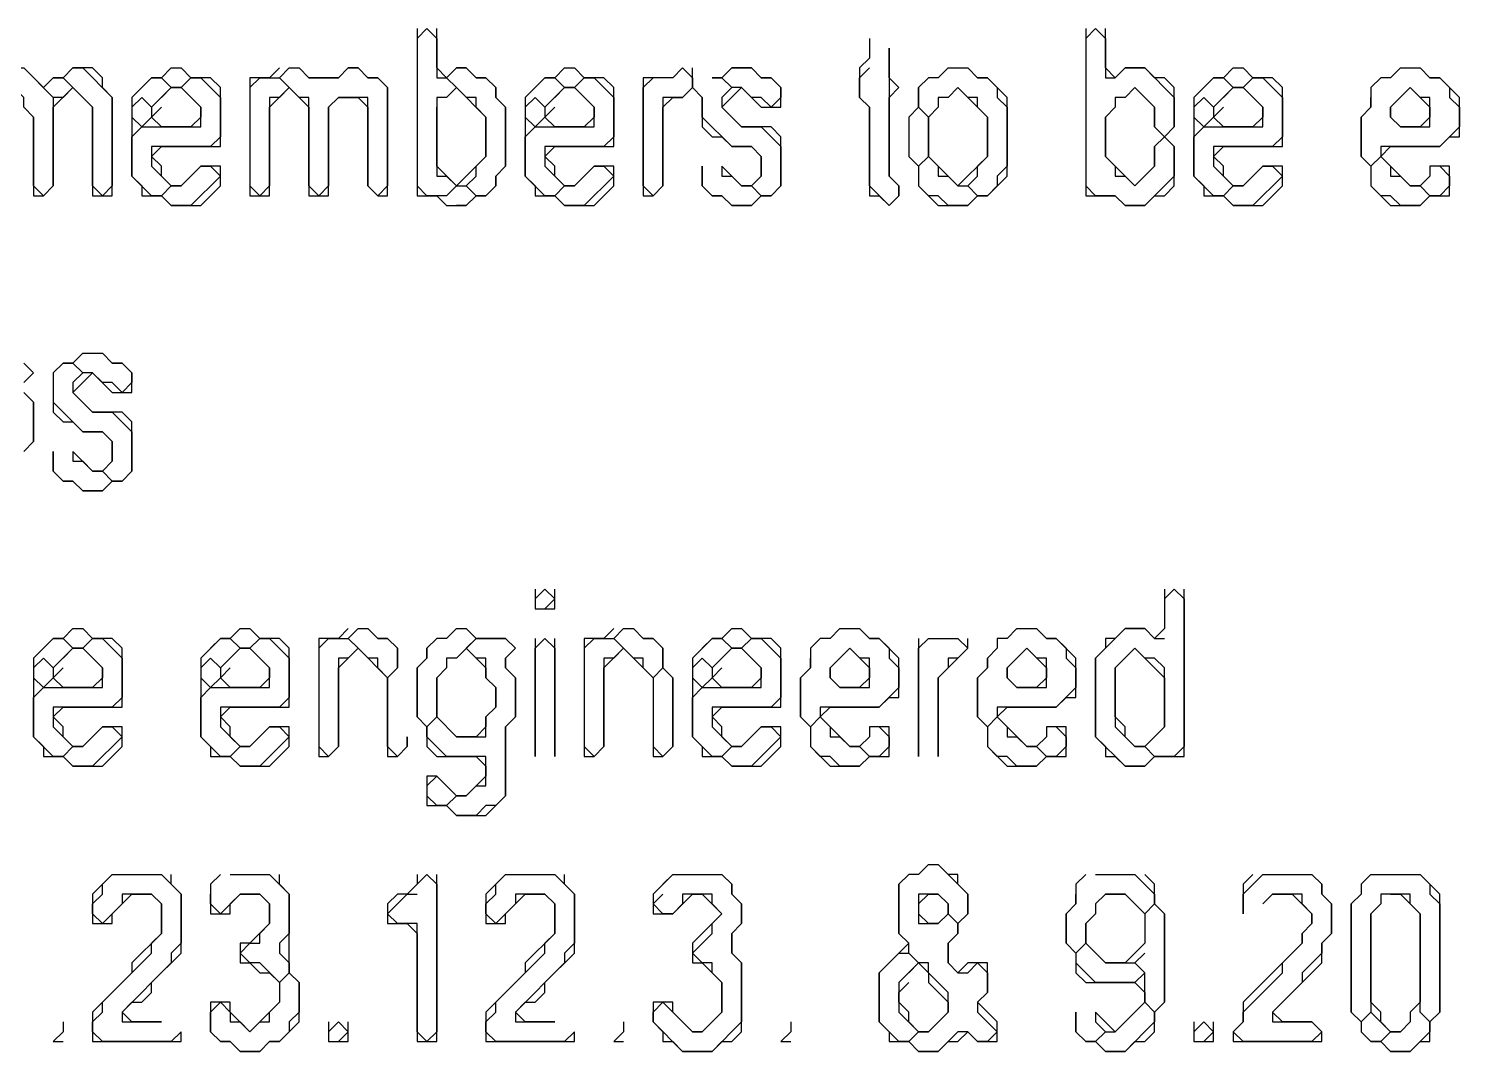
# Model space of a CAD drawing. Header units: metres. Extents: x 29 to 985, y 15 to 633.
# Drawn here: x 111.47 to 140, y 42.35 to 62.75 of the extents above; entities that cross this region are included whole.
import ezdxf

# ---------------------------------------------------------------- set-up
doc = ezdxf.new("R2010")
doc.units = ezdxf.units.M
doc.layers.add('ORIGINAL_DRAWING', color=8, linetype='CONTINUOUS')

msp = doc.modelspace()

# ---------------------------------------------------------------- linework, layer by layer
at = {"layer": 'ORIGINAL_DRAWING'}
for points in [[(119.216, 62.549), (119.412, 62.745), (119.608, 62.549), (119.608, 61.765), (119.804, 61.765), (120, 61.569), (119.804, 61.373), (119.608, 61.373), (119.608, 59.804), (119.804, 59.804), (120, 59.608), (119.804, 59.412), (119.412, 59.412), (119.216, 59.608)], [(119.216, 62.745), (119.216, 59.412), (119.608, 59.412), (119.804, 59.216), (120.196, 59.216), (120.392, 59.412), (120.588, 59.412), (120.784, 59.608), (120.784, 59.804), (120.98, 60), (120.98, 61.176), (120.784, 61.373), (120.784, 61.569), (120.588, 61.765), (120.392, 61.765), (120.196, 61.961), (120, 61.961), (119.804, 61.765), (119.608, 61.961), (119.608, 62.745)], [(128.235, 62.549), (128.235, 62.157), (128.039, 61.961), (128.039, 61.373), (128.235, 61.176), (128.235, 59.412), (128.431, 59.412), (128.627, 59.216), (128.824, 59.412), (128.824, 59.608), (128.627, 59.804), (128.627, 61.373), (128.824, 61.569), (128.627, 61.765), (128.627, 62.353), (128.627, 59.804), (128.824, 59.608), (128.824, 59.412), (128.627, 59.216), (128.235, 59.608), (128.235, 61.176), (128.039, 61.373), (128.039, 61.765), (128.235, 61.961)], [(132.549, 62.549), (132.745, 62.745), (132.941, 62.549), (132.941, 61.765), (133.137, 61.765), (133.333, 61.961), (133.725, 61.961), (134.314, 61.373), (134.314, 60.784), (134.118, 60.588), (133.922, 60.784), (133.922, 61.176), (133.529, 61.569), (133.333, 61.373), (133.137, 61.373), (133.137, 61.176), (132.941, 60.98), (132.941, 60.196), (133.137, 60), (133.137, 59.804), (133.333, 59.804), (133.529, 59.608), (133.922, 60), (133.922, 60.392), (134.118, 60.588), (134.314, 60.392), (134.314, 59.804), (133.725, 59.216), (133.333, 59.216), (133.137, 59.412), (132.745, 59.412), (132.549, 59.608)], [(132.549, 62.745), (132.549, 59.412), (133.137, 59.412), (133.333, 59.216), (133.725, 59.216), (133.922, 59.412), (134.118, 59.412), (134.314, 59.608), (134.314, 60.392), (134.118, 60.588), (134.314, 60.784), (134.314, 61.569), (134.118, 61.765), (133.922, 61.765), (133.725, 61.961), (133.333, 61.961), (133.137, 61.765), (132.941, 61.961), (132.941, 62.745)], [(110.784, 61.765), (110.98, 61.961), (111.373, 61.961), (111.961, 61.373), (111.961, 59.608), (111.765, 59.412), (111.569, 59.608), (111.569, 60.98), (111.373, 61.176), (111.373, 61.373), (111.176, 61.569), (110.98, 61.373), (110.784, 61.373), (110.784, 61.176), (110.588, 60.98), (110.588, 59.608), (110.392, 59.412), (110.196, 59.608), (110.196, 61.569), (110.392, 61.765)], [(111.373, 61.176), (111.569, 60.98), (111.569, 59.412), (111.765, 59.412), (111.961, 59.608), (111.961, 61.176), (112.353, 61.569), (112.745, 61.176), (112.745, 59.412), (113.137, 59.412), (113.137, 61.373), (112.941, 61.569), (112.941, 61.765), (112.745, 61.961), (112.353, 61.961), (112.157, 61.765), (111.961, 61.765), (111.765, 61.569), (111.373, 61.961)], [(112.157, 61.765), (112.353, 61.961), (112.549, 61.961), (113.137, 61.373), (113.137, 59.608), (112.941, 59.412), (112.745, 59.608), (112.745, 61.176)], [(114.314, 61.961), (114.118, 61.765), (113.922, 61.765), (113.529, 61.373), (113.529, 59.804), (113.725, 59.608), (113.725, 59.412), (114.118, 59.412), (114.314, 59.216), (114.902, 59.216), (115.294, 59.608), (115.294, 60), (114.902, 60), (114.51, 59.608), (114.314, 59.608), (114.118, 59.804), (114.118, 60), (113.922, 60.196), (114.118, 60.392), (115.294, 60.392), (115.294, 61.569), (115.098, 61.765), (114.706, 61.765), (114.51, 61.961)], [(114.118, 61.765), (114.314, 61.961), (114.51, 61.961), (114.706, 61.765), (114.51, 61.569), (114.314, 61.569)], [(116.471, 61.961), (116.275, 61.765), (115.882, 61.765), (115.882, 59.412), (116.275, 59.412), (116.275, 61.176), (116.667, 61.569), (117.059, 61.176), (117.059, 59.412), (117.451, 59.412), (117.451, 61.176), (117.647, 61.373), (118.039, 61.373), (118.235, 61.176), (118.235, 59.608), (118.431, 59.412), (118.627, 59.412), (118.627, 61.569), (118.431, 61.765), (118.235, 61.765), (118.039, 61.961), (117.843, 61.961), (117.647, 61.765), (117.059, 61.765), (116.863, 61.961)], [(116.471, 61.765), (116.667, 61.961), (116.863, 61.961), (117.059, 61.765), (117.647, 61.765), (117.843, 61.961), (118.039, 61.961), (118.235, 61.765), (118.431, 61.765), (118.627, 61.569), (118.627, 59.608), (118.431, 59.412), (118.235, 59.608), (118.235, 61.373), (117.647, 61.373), (117.451, 61.176), (117.451, 59.608), (117.255, 59.412), (117.059, 59.608), (117.059, 61.373), (116.863, 61.373)], [(119.804, 61.765), (120, 61.961), (120.196, 61.961), (120.392, 61.765), (120.588, 61.765), (120.784, 61.569), (120.784, 61.373), (120.98, 61.176), (120.98, 60), (120.784, 59.804), (120.784, 59.608), (120.588, 59.412), (120.392, 59.412), (120.196, 59.608), (120.392, 59.804), (120.392, 60), (120.588, 60.196), (120.588, 60.98), (120.392, 61.176), (120.392, 61.373), (120.196, 61.373)], [(122.157, 61.961), (121.961, 61.765), (121.765, 61.765), (121.373, 61.373), (121.373, 59.804), (121.569, 59.608), (121.569, 59.412), (121.961, 59.412), (122.157, 59.216), (122.745, 59.216), (123.137, 59.608), (123.137, 60), (122.745, 60), (122.353, 59.608), (122.157, 59.608), (121.961, 59.804), (121.961, 60), (121.765, 60.196), (121.961, 60.392), (123.137, 60.392), (123.137, 61.569), (122.941, 61.765), (122.549, 61.765), (122.353, 61.961)], [(121.961, 61.765), (122.157, 61.961), (122.353, 61.961), (122.549, 61.765), (122.353, 61.569), (122.157, 61.569)], [(124.314, 61.765), (124.51, 61.961), (124.706, 61.765), (124.706, 61.569), (124.51, 61.373), (124.118, 61.373), (124.118, 59.608), (123.922, 59.412), (123.725, 59.608), (123.725, 61.569), (123.922, 61.765)], [(124.51, 61.961), (124.314, 61.765), (123.725, 61.765), (123.725, 59.412), (123.922, 59.412), (124.118, 59.608), (124.118, 61.176), (124.314, 61.373), (124.51, 61.373), (124.706, 61.569), (124.902, 61.373), (124.902, 60.784), (125.098, 60.588), (125.294, 60.588), (125.49, 60.392), (125.882, 60.392), (126.078, 60.196), (126.078, 59.804), (125.882, 59.608), (125.686, 59.608), (125.294, 60), (125.294, 59.804), (125.49, 59.804), (125.686, 59.608), (125.882, 59.608), (126.078, 59.412), (125.882, 59.216), (125.49, 59.216), (125.294, 59.412), (125.098, 59.412), (124.902, 59.608), (124.902, 60), (124.902, 59.608), (125.098, 59.412), (125.294, 59.412), (125.49, 59.216), (125.882, 59.216), (126.078, 59.412), (126.275, 59.412), (126.471, 59.608), (126.471, 60.588), (126.275, 60.784), (125.686, 60.784), (125.294, 61.176), (125.686, 61.569), (126.078, 61.176), (126.471, 61.176), (126.471, 61.569), (126.275, 61.765), (126.078, 61.765), (125.882, 61.961), (125.49, 61.961), (125.294, 61.765), (125.098, 61.765), (125.294, 61.765), (125.49, 61.569), (125.294, 61.373), (125.294, 61.176), (125.686, 60.784), (126.078, 60.784), (126.471, 60.392), (126.471, 59.608), (126.275, 59.412), (126.078, 59.412), (125.882, 59.608), (126.078, 59.804), (126.078, 60.196), (125.882, 60.392), (125.49, 60.392), (124.902, 60.98), (124.902, 61.373), (124.706, 61.569), (124.706, 61.961)], [(125.294, 61.765), (125.49, 61.961), (125.882, 61.961), (126.078, 61.765), (126.275, 61.765), (126.471, 61.569), (126.471, 61.373), (126.275, 61.176), (126.078, 61.373), (125.882, 61.373), (125.686, 61.569), (125.49, 61.569)], [(129.804, 61.961), (129.608, 61.765), (129.412, 61.765), (129.216, 61.569), (129.216, 61.176), (129.02, 60.98), (129.02, 60.196), (129.216, 60), (129.216, 59.608), (129.608, 59.216), (130.196, 59.216), (130.392, 59.412), (130.588, 59.412), (130.98, 59.804), (130.98, 61.373), (130.588, 61.765), (130.392, 61.765), (130.196, 61.961)], [(129.608, 61.765), (129.804, 61.961), (130.196, 61.961), (130.392, 61.765), (130.588, 61.765), (130.784, 61.569), (130.784, 61.373), (130.98, 61.176), (130.98, 60), (130.784, 59.804), (130.784, 59.608), (130.588, 59.412), (130.392, 59.412), (130.196, 59.608), (130.392, 59.804), (130.392, 60), (130.588, 60.196), (130.588, 60.98), (130.392, 61.176), (130.392, 61.373), (130.196, 61.373), (130, 61.569), (129.804, 61.373), (129.608, 61.373), (129.608, 61.176), (129.412, 60.98), (129.216, 61.176), (129.216, 61.569), (129.412, 61.765)], [(135.49, 61.961), (135.294, 61.765), (135.098, 61.765), (134.706, 61.373), (134.706, 59.804), (134.902, 59.608), (134.902, 59.412), (135.294, 59.412), (135.49, 59.216), (136.078, 59.216), (136.471, 59.608), (136.471, 60), (136.078, 60), (135.686, 59.608), (135.49, 59.608), (135.294, 59.804), (135.294, 60), (135.098, 60.196), (135.294, 60.392), (136.471, 60.392), (136.471, 61.569), (136.275, 61.765), (135.882, 61.765), (135.686, 61.961)], [(135.294, 61.765), (135.49, 61.961), (135.686, 61.961), (135.882, 61.765), (135.686, 61.569), (135.49, 61.569)], [(138.824, 61.961), (139.216, 61.961), (139.412, 61.765), (139.608, 61.765), (139.804, 61.569), (139.804, 61.373), (140, 61.176), (140, 60.784), (139.608, 60.392), (138.431, 60.392), (138.431, 60.196), (138.235, 60), (138.039, 60.196), (138.039, 60.98), (138.235, 61.176), (138.235, 61.373)], [(138.824, 61.961), (138.627, 61.765), (138.431, 61.765), (138.235, 61.569), (138.235, 61.176), (138.039, 60.98), (138.039, 60.196), (138.235, 60), (138.235, 59.608), (138.627, 59.216), (139.216, 59.216), (139.412, 59.412), (139.804, 59.412), (139.804, 60), (139.412, 60), (139.412, 59.804), (139.216, 59.608), (139.02, 59.608), (138.431, 60.196), (138.627, 60.392), (139.608, 60.392), (139.804, 60.588), (140, 60.588), (140, 61.373), (139.608, 61.765), (139.412, 61.765), (139.216, 61.961)], [(111.765, 61.569), (111.961, 61.765), (112.157, 61.765), (112.353, 61.569), (112.157, 61.373), (111.961, 61.373)], [(114.51, 61.569), (114.706, 61.765), (114.902, 61.765), (115.294, 61.373), (115.294, 60.588), (115.098, 60.392), (113.922, 60.392), (113.922, 60), (114.314, 59.608), (114.118, 59.412), (113.922, 59.412), (113.529, 59.804), (113.529, 60.588), (113.725, 60.784), (114.902, 60.784), (114.902, 61.176)], [(113.725, 61.569), (113.922, 61.765), (114.118, 61.765), (114.314, 61.569), (113.922, 61.176), (113.725, 61.373)], [(115.882, 61.569), (116.078, 61.765), (116.471, 61.765), (116.667, 61.569), (116.471, 61.373), (116.275, 61.373), (116.275, 59.608), (116.078, 59.412), (115.882, 59.608)], [(122.353, 61.569), (122.549, 61.765), (122.745, 61.765), (123.137, 61.373), (123.137, 60.588), (122.941, 60.392), (121.765, 60.392), (121.765, 60), (122.157, 59.608), (121.961, 59.412), (121.765, 59.412), (121.373, 59.804), (121.373, 60.588), (121.569, 60.784), (122.745, 60.784), (122.745, 61.176)], [(121.569, 61.569), (121.765, 61.765), (121.961, 61.765), (122.157, 61.569), (121.765, 61.176), (121.569, 61.373)], [(135.686, 61.569), (135.882, 61.765), (136.078, 61.765), (136.471, 61.373), (136.471, 60.588), (136.275, 60.392), (135.098, 60.392), (135.098, 60), (135.49, 59.608), (135.294, 59.412), (135.098, 59.412), (134.706, 59.804), (134.706, 60.588), (134.902, 60.784), (136.078, 60.784), (136.078, 61.176)], [(134.902, 61.569), (135.098, 61.765), (135.294, 61.765), (135.49, 61.569), (135.098, 61.176), (134.902, 61.373)], [(113.529, 61.176), (113.725, 61.373), (113.922, 61.176), (113.922, 60.98), (113.725, 60.784), (113.529, 60.98)], [(114.118, 61.373), (114.314, 61.569), (114.51, 61.569), (114.902, 61.176), (114.902, 60.98), (114.706, 60.784), (114.118, 60.784), (113.922, 60.98), (114.118, 61.176)], [(120, 61.569), (120.588, 60.98), (120.588, 60.196), (120, 59.608), (119.608, 60), (119.608, 61.176)], [(121.373, 61.176), (121.569, 61.373), (121.765, 61.176), (121.765, 60.98), (121.569, 60.784), (121.373, 60.98)], [(121.961, 61.373), (122.157, 61.569), (122.353, 61.569), (122.745, 61.176), (122.745, 60.98), (122.549, 60.784), (121.961, 60.784), (121.765, 60.98), (121.961, 61.176)], [(130, 61.569), (130.588, 60.98), (130.588, 60.196), (130, 59.608), (129.412, 60.196), (129.412, 60.98)], [(133.529, 61.569), (133.922, 61.176), (133.922, 60.784), (134.118, 60.588), (133.922, 60.392), (133.922, 60), (133.529, 59.608), (132.941, 60.196), (132.941, 60.98)], [(134.706, 61.176), (134.902, 61.373), (135.098, 61.176), (135.098, 60.98), (134.902, 60.784), (134.706, 60.98)], [(135.294, 61.373), (135.49, 61.569), (135.686, 61.569), (136.078, 61.176), (136.078, 60.98), (135.882, 60.784), (135.294, 60.784), (135.098, 60.98), (135.294, 61.176)], [(139.02, 61.569), (139.412, 61.176), (139.412, 60.98), (139.216, 60.784), (138.824, 60.784), (138.627, 60.98), (138.627, 61.176)], [(139.02, 61.569), (138.627, 61.176), (138.627, 60.98), (138.824, 60.784), (139.412, 60.784), (139.412, 61.373), (139.216, 61.373)], [(129.02, 60.98), (129.216, 61.176), (129.412, 60.98), (129.412, 60.196), (129.216, 60), (129.02, 60.196)], [(114.902, 60), (115.098, 60), (115.294, 59.804), (114.706, 59.216), (114.314, 59.216), (114.118, 59.412), (114.314, 59.608), (114.51, 59.608)], [(122.745, 60), (122.941, 60), (123.137, 59.804), (122.549, 59.216), (122.157, 59.216), (121.961, 59.412), (122.157, 59.608), (122.353, 59.608)], [(129.216, 60), (129.412, 60.196), (129.608, 60), (129.608, 59.804), (129.804, 59.804), (130, 59.608), (130.196, 59.608), (130.392, 59.412), (130.196, 59.216), (129.804, 59.216), (129.608, 59.412), (129.412, 59.412), (129.216, 59.608)], [(136.078, 60), (136.275, 60), (136.471, 59.804), (135.882, 59.216), (135.49, 59.216), (135.294, 59.412), (135.49, 59.608), (135.686, 59.608)], [(138.235, 60), (138.431, 60.196), (138.627, 60), (138.627, 59.804), (138.824, 59.804), (139.02, 59.608), (139.216, 59.608), (139.412, 59.412), (139.216, 59.216), (138.824, 59.216), (138.627, 59.412), (138.431, 59.412), (138.235, 59.608)], [(139.608, 60), (139.804, 59.804), (139.804, 59.608), (139.608, 59.412), (139.412, 59.412), (139.216, 59.608)], [(119.804, 59.412), (120, 59.608), (120.196, 59.608), (120.392, 59.412), (120.196, 59.216), (120, 59.216)], [(112.549, 56.275), (112.353, 56.078), (112.157, 56.078), (111.961, 55.882), (111.961, 55.098), (112.157, 54.902), (112.353, 54.902), (112.549, 54.706), (112.941, 54.706), (113.137, 54.51), (113.137, 54.118), (112.941, 53.922), (112.745, 53.922), (112.353, 54.314), (112.353, 54.118), (112.549, 54.118), (112.745, 53.922), (112.941, 53.922), (113.137, 53.725), (112.941, 53.529), (112.549, 53.529), (112.353, 53.725), (112.157, 53.725), (111.961, 53.922), (111.961, 54.314), (111.961, 53.922), (112.157, 53.725), (112.353, 53.725), (112.549, 53.529), (112.941, 53.529), (113.137, 53.725), (113.333, 53.725), (113.529, 53.922), (113.529, 54.902), (113.333, 55.098), (112.745, 55.098), (112.353, 55.49), (112.745, 55.882), (113.137, 55.49), (113.529, 55.49), (113.529, 55.882), (113.333, 56.078), (113.137, 56.078), (112.941, 56.275)], [(112.353, 56.078), (112.549, 56.275), (112.941, 56.275), (113.137, 56.078), (113.333, 56.078), (113.529, 55.882), (113.529, 55.686), (113.333, 55.49), (113.137, 55.686), (112.941, 55.686), (112.745, 55.882), (112.549, 55.882)], [(111.373, 56.078), (111.569, 55.882), (111.373, 55.686)], [(111.373, 55.686), (111.569, 55.882), (111.373, 56.078)], [(111.961, 55.882), (112.157, 56.078), (112.353, 56.078), (112.549, 55.882), (112.353, 55.686), (112.353, 55.49), (112.745, 55.098), (113.137, 55.098), (113.529, 54.706), (113.529, 53.922), (113.333, 53.725), (113.137, 53.725), (112.941, 53.922), (113.137, 54.118), (113.137, 54.51), (112.941, 54.706), (112.549, 54.706), (111.961, 55.294)], [(111.373, 55.49), (111.569, 55.294), (111.569, 54.51), (111.373, 54.314)], [(111.373, 54.314), (111.569, 54.51), (111.569, 55.294), (111.373, 55.49)], [(121.569, 51.373), (121.765, 51.569), (121.961, 51.373), (121.765, 51.176)], [(121.569, 51.569), (121.569, 51.176), (121.961, 51.176), (121.961, 51.569)], [(134.118, 51.373), (134.314, 51.569), (134.51, 51.373), (134.51, 48.431), (134.314, 48.235), (133.922, 48.235), (133.725, 48.431), (134.118, 48.824), (134.118, 50), (133.922, 50.196), (133.725, 50.196), (133.529, 50.392), (133.137, 50), (133.137, 48.824), (133.529, 48.431), (133.725, 48.431), (133.922, 48.235), (133.725, 48.039), (133.333, 48.039), (132.745, 48.627), (132.745, 50.196), (133.333, 50.784), (133.725, 50.784), (133.922, 50.588), (134.118, 50.588)], [(134.118, 51.569), (134.118, 50.784), (133.922, 50.588), (133.725, 50.784), (133.333, 50.784), (133.137, 50.588), (132.941, 50.588), (132.941, 50.392), (132.745, 50.196), (132.745, 48.627), (132.941, 48.431), (132.941, 48.235), (133.137, 48.235), (133.333, 48.039), (133.725, 48.039), (133.922, 48.235), (134.51, 48.235), (134.51, 51.569)], [(112.353, 50.784), (112.157, 50.588), (111.961, 50.588), (111.569, 50.196), (111.569, 48.627), (111.765, 48.431), (111.765, 48.235), (112.157, 48.235), (112.353, 48.039), (112.941, 48.039), (113.333, 48.431), (113.333, 48.824), (112.941, 48.824), (112.549, 48.431), (112.353, 48.431), (112.157, 48.627), (112.157, 48.824), (111.961, 49.02), (112.157, 49.216), (113.333, 49.216), (113.333, 50.392), (113.137, 50.588), (112.745, 50.588), (112.549, 50.784)], [(112.157, 50.588), (112.353, 50.784), (112.549, 50.784), (112.745, 50.588), (112.549, 50.392), (112.353, 50.392)], [(115.686, 50.784), (115.49, 50.588), (115.294, 50.588), (114.902, 50.196), (114.902, 48.627), (115.098, 48.431), (115.098, 48.235), (115.49, 48.235), (115.686, 48.039), (116.275, 48.039), (116.667, 48.431), (116.667, 48.824), (116.275, 48.824), (115.882, 48.431), (115.686, 48.431), (115.49, 48.627), (115.49, 48.824), (115.294, 49.02), (115.49, 49.216), (116.667, 49.216), (116.667, 50.392), (116.471, 50.588), (116.078, 50.588), (115.882, 50.784)], [(115.49, 50.588), (115.686, 50.784), (115.882, 50.784), (116.078, 50.588), (115.882, 50.392), (115.686, 50.392)], [(117.843, 50.784), (117.647, 50.588), (117.255, 50.588), (117.255, 48.235), (117.451, 48.235), (117.647, 48.431), (117.647, 50), (118.039, 50.392), (118.627, 49.804), (118.627, 48.235), (118.824, 48.235), (119.02, 48.431), (119.02, 48.627), (119.02, 48.431), (118.824, 48.235), (118.627, 48.431), (118.627, 49.804), (118.824, 50), (118.824, 50.392), (118.627, 50.588), (118.431, 50.588), (118.235, 50.784)], [(117.843, 50.588), (118.039, 50.784), (118.235, 50.784), (118.431, 50.588), (118.627, 50.588), (118.824, 50.392), (118.824, 50), (118.627, 49.804), (118.431, 50), (118.431, 50.196), (118.235, 50.196)], [(119.804, 50.588), (120, 50.784), (120.196, 50.784), (120.392, 50.588), (120, 50.196), (119.804, 50.196), (119.804, 50), (119.608, 49.804), (119.608, 49.02), (119.412, 48.824), (119.216, 49.02), (119.216, 50), (119.412, 50.196), (119.412, 50.392), (119.608, 50.588)], [(120, 50.784), (119.804, 50.588), (119.608, 50.588), (119.412, 50.392), (119.412, 50.196), (119.216, 50), (119.216, 49.02), (119.412, 48.824), (119.412, 48.431), (119.608, 48.235), (120.392, 48.235), (120.588, 48.039), (120.588, 47.843), (120.196, 47.451), (120, 47.451), (119.608, 47.843), (119.412, 47.843), (119.412, 47.255), (119.804, 47.255), (120, 47.059), (120.588, 47.059), (120.98, 47.451), (120.98, 48.824), (121.176, 49.02), (121.176, 49.804), (120.98, 50), (120.98, 50.196), (121.176, 50.392), (120.98, 50.588), (120.392, 50.588), (120.196, 50.784)], [(123.137, 50.784), (122.941, 50.588), (122.549, 50.588), (122.549, 48.235), (122.745, 48.235), (122.941, 48.431), (122.941, 50), (123.333, 50.392), (123.922, 49.804), (123.922, 48.235), (124.118, 48.235), (124.314, 48.431), (124.314, 49.804), (124.118, 50), (124.118, 50.392), (123.922, 50.588), (123.725, 50.588), (123.529, 50.784)], [(123.137, 50.588), (123.333, 50.784), (123.529, 50.784), (123.725, 50.588), (123.922, 50.588), (124.118, 50.392), (124.118, 50), (123.922, 49.804), (123.725, 50), (123.725, 50.196), (123.529, 50.196)], [(125.49, 50.784), (125.294, 50.588), (125.098, 50.588), (124.706, 50.196), (124.706, 48.627), (124.902, 48.431), (124.902, 48.235), (125.294, 48.235), (125.49, 48.039), (126.078, 48.039), (126.471, 48.431), (126.471, 48.824), (126.078, 48.824), (125.686, 48.431), (125.49, 48.431), (125.294, 48.627), (125.294, 48.824), (125.098, 49.02), (125.294, 49.216), (126.471, 49.216), (126.471, 50.392), (126.275, 50.588), (125.882, 50.588), (125.686, 50.784)], [(125.294, 50.588), (125.49, 50.784), (125.686, 50.784), (125.882, 50.588), (125.686, 50.392), (125.49, 50.392)], [(127.647, 50.784), (128.039, 50.784), (128.235, 50.588), (128.431, 50.588), (128.627, 50.392), (128.627, 50.196), (128.824, 50), (128.824, 49.608), (128.431, 49.216), (127.255, 49.216), (127.255, 49.02), (127.059, 48.824), (126.863, 49.02), (126.863, 49.804), (127.059, 50), (127.059, 50.196)], [(127.647, 50.784), (127.451, 50.588), (127.255, 50.588), (127.059, 50.392), (127.059, 50), (126.863, 49.804), (126.863, 49.02), (127.059, 48.824), (127.059, 48.431), (127.451, 48.039), (128.039, 48.039), (128.235, 48.235), (128.627, 48.235), (128.627, 48.824), (128.235, 48.824), (128.235, 48.627), (128.039, 48.431), (127.843, 48.431), (127.255, 49.02), (127.451, 49.216), (128.431, 49.216), (128.627, 49.412), (128.824, 49.412), (128.824, 50.196), (128.431, 50.588), (128.235, 50.588), (128.039, 50.784)], [(131.176, 50.784), (131.569, 50.784), (131.765, 50.588), (131.961, 50.588), (132.157, 50.392), (132.157, 50.196), (132.353, 50), (132.353, 49.608), (131.961, 49.216), (130.784, 49.216), (130.784, 49.02), (130.588, 48.824), (130.392, 49.02), (130.392, 49.804), (130.588, 50), (130.588, 50.196)], [(131.176, 50.784), (130.98, 50.588), (130.784, 50.588), (130.784, 50.392), (130.588, 50.196), (130.588, 50), (130.392, 49.804), (130.392, 49.02), (130.588, 48.824), (130.588, 48.431), (130.98, 48.039), (131.569, 48.039), (131.765, 48.235), (132.157, 48.235), (132.157, 48.824), (131.765, 48.824), (131.765, 48.627), (131.569, 48.431), (131.373, 48.431), (130.784, 49.02), (130.98, 49.216), (131.961, 49.216), (132.157, 49.412), (132.353, 49.412), (132.353, 50.196), (131.961, 50.588), (131.765, 50.588), (131.569, 50.784)], [(112.549, 50.392), (112.745, 50.588), (112.941, 50.588), (113.333, 50.196), (113.333, 49.412), (113.137, 49.216), (111.961, 49.216), (111.961, 48.824), (112.353, 48.431), (112.157, 48.235), (111.961, 48.235), (111.569, 48.627), (111.569, 49.412), (111.765, 49.608), (112.941, 49.608), (112.941, 50)], [(111.765, 50.392), (111.961, 50.588), (112.157, 50.588), (112.353, 50.392), (111.961, 50), (111.765, 50.196)], [(115.882, 50.392), (116.078, 50.588), (116.275, 50.588), (116.667, 50.196), (116.667, 49.412), (116.471, 49.216), (115.294, 49.216), (115.294, 48.824), (115.686, 48.431), (115.49, 48.235), (115.294, 48.235), (114.902, 48.627), (114.902, 49.412), (115.098, 49.608), (116.275, 49.608), (116.275, 50)], [(115.098, 50.392), (115.294, 50.588), (115.49, 50.588), (115.686, 50.392), (115.294, 50), (115.098, 50.196)], [(117.255, 50.392), (117.451, 50.588), (117.843, 50.588), (118.039, 50.392), (117.843, 50.196), (117.647, 50.196), (117.647, 48.431), (117.451, 48.235), (117.255, 48.431)], [(120.196, 50.392), (120.392, 50.588), (120.98, 50.588), (121.176, 50.392), (120.98, 50.196), (120.98, 50), (121.176, 49.804), (121.176, 49.02), (120.98, 48.824), (120.98, 47.451), (120.784, 47.255), (120.588, 47.255), (120.392, 47.059), (120, 47.059), (119.804, 47.255), (120, 47.451), (120.196, 47.451), (120.392, 47.647), (120.588, 47.647), (120.588, 48.235), (119.804, 48.235), (119.412, 48.627), (119.412, 48.824), (119.608, 49.02), (120, 48.627), (120.588, 48.627), (120.588, 49.02), (120.784, 49.216), (120.784, 49.608), (120.588, 49.804), (120.588, 50.196), (120.392, 50.196)], [(121.569, 50.588), (121.569, 48.235), (121.569, 50.392), (121.765, 50.588), (121.961, 50.392), (121.961, 48.235), (121.961, 50.588)], [(122.549, 50.392), (122.745, 50.588), (123.137, 50.588), (123.333, 50.392), (123.137, 50.196), (122.941, 50.196), (122.941, 48.431), (122.745, 48.235), (122.549, 48.431)], [(125.686, 50.392), (125.882, 50.588), (126.078, 50.588), (126.471, 50.196), (126.471, 49.412), (126.275, 49.216), (125.098, 49.216), (125.098, 48.824), (125.49, 48.431), (125.294, 48.235), (125.098, 48.235), (124.706, 48.627), (124.706, 49.412), (124.902, 49.608), (126.078, 49.608), (126.078, 50)], [(124.902, 50.392), (125.098, 50.588), (125.294, 50.588), (125.49, 50.392), (125.098, 50), (124.902, 50.196)], [(129.216, 50.588), (129.216, 48.235), (129.216, 50.392), (129.412, 50.588), (130, 50.588), (130.196, 50.392), (130, 50.196), (129.804, 50.196), (129.804, 50), (129.608, 49.804), (129.608, 48.235), (129.608, 49.804), (130.196, 50.392), (130.196, 50.588)], [(112.157, 50.196), (112.353, 50.392), (112.549, 50.392), (112.941, 50), (112.941, 49.804), (112.745, 49.608), (112.157, 49.608), (111.961, 49.804), (112.157, 50)], [(115.49, 50.196), (115.686, 50.392), (115.882, 50.392), (116.275, 50), (116.275, 49.804), (116.078, 49.608), (115.49, 49.608), (115.294, 49.804), (115.49, 50)], [(120.196, 50.392), (120.588, 50), (120.588, 49.804), (120.784, 49.608), (120.784, 49.216), (120.588, 49.02), (120.588, 48.824), (120.392, 48.627), (120, 48.627), (119.608, 49.02), (119.608, 49.804)], [(125.294, 50.196), (125.49, 50.392), (125.686, 50.392), (126.078, 50), (126.078, 49.804), (125.882, 49.608), (125.294, 49.608), (125.098, 49.804), (125.294, 50)], [(127.843, 50.392), (128.235, 50), (128.235, 49.804), (128.039, 49.608), (127.647, 49.608), (127.451, 49.804), (127.451, 50)], [(127.843, 50.392), (127.451, 50), (127.451, 49.804), (127.647, 49.608), (128.235, 49.608), (128.235, 50.196), (128.039, 50.196)], [(131.373, 50.392), (131.765, 50), (131.765, 49.804), (131.569, 49.608), (131.176, 49.608), (130.98, 49.804), (130.98, 50)], [(131.373, 50.392), (130.98, 50), (130.98, 49.804), (131.176, 49.608), (131.765, 49.608), (131.765, 50.196), (131.569, 50.196)], [(133.529, 50.392), (134.118, 49.804), (134.118, 48.824), (133.725, 48.431), (133.529, 48.431), (133.333, 48.627), (133.333, 48.824), (133.137, 49.02), (133.137, 50)], [(111.569, 50), (111.765, 50.196), (111.961, 50), (111.961, 49.804), (111.765, 49.608), (111.569, 49.804)], [(114.902, 50), (115.098, 50.196), (115.294, 50), (115.294, 49.804), (115.098, 49.608), (114.902, 49.804)], [(123.922, 49.804), (124.118, 50), (124.314, 49.804), (124.314, 48.431), (124.118, 48.235), (123.922, 48.431)], [(124.706, 50), (124.902, 50.196), (125.098, 50), (125.098, 49.804), (124.902, 49.608), (124.706, 49.804)], [(112.941, 48.824), (113.137, 48.824), (113.333, 48.627), (112.745, 48.039), (112.353, 48.039), (112.157, 48.235), (112.353, 48.431), (112.549, 48.431)], [(116.275, 48.824), (116.471, 48.824), (116.667, 48.627), (116.078, 48.039), (115.686, 48.039), (115.49, 48.235), (115.686, 48.431), (115.882, 48.431)], [(126.078, 48.824), (126.275, 48.824), (126.471, 48.627), (125.882, 48.039), (125.49, 48.039), (125.294, 48.235), (125.49, 48.431), (125.686, 48.431)], [(127.059, 48.824), (127.255, 49.02), (127.451, 48.824), (127.451, 48.627), (127.647, 48.627), (127.843, 48.431), (128.039, 48.431), (128.235, 48.235), (128.039, 48.039), (127.647, 48.039), (127.451, 48.235), (127.255, 48.235), (127.059, 48.431)], [(128.431, 48.824), (128.627, 48.627), (128.627, 48.431), (128.431, 48.235), (128.235, 48.235), (128.039, 48.431)], [(130.588, 48.824), (130.784, 49.02), (130.98, 48.824), (130.98, 48.627), (131.176, 48.627), (131.373, 48.431), (131.569, 48.431), (131.765, 48.235), (131.569, 48.039), (131.176, 48.039), (130.98, 48.235), (130.784, 48.235), (130.588, 48.431)], [(131.961, 48.824), (132.157, 48.627), (132.157, 48.431), (131.961, 48.235), (131.765, 48.235), (131.569, 48.431)], [(119.412, 47.647), (119.608, 47.843), (120, 47.451), (119.804, 47.255), (119.608, 47.255), (119.412, 47.451)], [(129.412, 46.078), (129.216, 45.882), (129.02, 45.882), (128.824, 45.686), (128.824, 44.706), (129.02, 44.51), (128.431, 43.922), (128.431, 42.941), (128.627, 42.745), (128.627, 42.549), (129.02, 42.549), (129.216, 42.353), (129.608, 42.353), (129.804, 42.549), (130, 42.549), (130.196, 42.745), (130.392, 42.549), (130.784, 42.549), (130.784, 42.941), (130.392, 43.333), (130.588, 43.529), (130.588, 44.118), (130.196, 44.118), (130, 43.922), (129.804, 44.118), (129.804, 44.51), (130, 44.706), (130, 44.902), (130.196, 45.098), (130.196, 45.49), (130, 45.686), (130, 45.882), (129.804, 45.882), (129.608, 46.078)], [(129.216, 45.882), (129.412, 46.078), (129.608, 46.078), (130.196, 45.49), (130.196, 45.098), (130, 44.902), (129.804, 45.098), (129.804, 45.294), (129.608, 45.49), (129.216, 45.49), (129.216, 44.902), (129.608, 44.902), (129.804, 45.098), (130, 44.902), (130, 44.706), (129.804, 44.51), (129.804, 44.118), (130, 43.922), (130.196, 43.922), (130.392, 44.118), (130.588, 43.922), (130.588, 43.529), (130.392, 43.333), (130.392, 43.137), (130.784, 42.745), (130.588, 42.549), (130.392, 42.549), (130.196, 42.745), (130, 42.745), (129.608, 42.353), (129.216, 42.353), (129.02, 42.549), (129.216, 42.745), (129.412, 42.745), (129.804, 43.137), (129.804, 43.529), (129.412, 43.922), (129.412, 44.118), (129.216, 44.118), (129.02, 44.314), (129.02, 44.51), (128.824, 44.706), (128.824, 45.686), (129.02, 45.882)], [(113.137, 45.882), (112.745, 45.49), (112.745, 44.902), (113.137, 44.902), (113.137, 45.098), (113.529, 45.49), (113.922, 45.49), (114.118, 45.294), (114.118, 44.706), (113.529, 44.118), (113.529, 43.922), (112.745, 43.137), (112.745, 42.549), (114.51, 42.549), (114.51, 42.745), (114.314, 42.549), (112.941, 42.549), (112.745, 42.745), (112.745, 42.941), (112.941, 43.137), (112.941, 43.333), (113.922, 44.314), (113.922, 44.51), (114.118, 44.706), (114.118, 45.294), (113.922, 45.49), (113.333, 45.49), (113.333, 45.294), (112.941, 44.902), (112.745, 45.098), (112.745, 45.294), (112.941, 45.49), (112.941, 45.686), (113.137, 45.882), (114.118, 45.882), (114.51, 45.49), (114.51, 44.51), (114.314, 44.314), (114.314, 44.118), (113.333, 43.137), (113.333, 42.941), (114.118, 42.941), (113.529, 42.941), (113.333, 43.137), (113.529, 43.333), (113.725, 43.333), (113.922, 43.529), (113.922, 43.725), (114.51, 44.314), (114.51, 45.49), (114.314, 45.686), (114.314, 45.882)], [(115.49, 45.882), (116.275, 45.882), (116.667, 45.49), (116.667, 44.706), (116.471, 44.51), (116.471, 44.314), (116.667, 44.118), (116.667, 43.922), (116.471, 43.725), (116.078, 44.118), (115.882, 44.118), (115.686, 44.314), (115.882, 44.51), (116.078, 44.51), (116.078, 44.706), (116.275, 44.902), (116.275, 45.294), (116.078, 45.49), (115.686, 45.49), (115.294, 45.098), (115.098, 45.294), (115.098, 45.49)], [(115.294, 45.882), (115.098, 45.686), (115.098, 45.098), (115.49, 45.098), (115.49, 45.294), (115.686, 45.49), (116.078, 45.49), (116.275, 45.294), (116.275, 44.902), (115.882, 44.51), (115.686, 44.51), (115.686, 44.118), (115.882, 44.118), (116.078, 43.922), (116.275, 43.922), (116.471, 43.725), (116.471, 43.333), (115.882, 42.745), (115.49, 43.137), (115.49, 43.333), (115.098, 43.333), (115.098, 42.745), (115.294, 42.549), (115.49, 42.549), (115.686, 42.353), (116.078, 42.353), (116.275, 42.549), (116.471, 42.549), (116.863, 42.941), (116.863, 43.725), (116.667, 43.922), (116.667, 45.49), (116.471, 45.686), (116.471, 45.882)], [(119.216, 45.686), (119.412, 45.882), (119.608, 45.686), (119.608, 42.745), (119.412, 42.549), (119.216, 42.745), (119.216, 44.902), (118.824, 44.902), (118.627, 45.098), (119.02, 45.49), (119.216, 45.49)], [(119.216, 45.882), (119.216, 45.686), (119.02, 45.49), (118.824, 45.49), (118.627, 45.294), (118.627, 44.902), (119.02, 44.902), (119.216, 44.706), (119.216, 42.549), (119.608, 42.549), (119.608, 45.882)], [(120.98, 45.882), (120.588, 45.49), (120.588, 44.902), (120.98, 44.902), (120.98, 45.098), (121.373, 45.49), (121.765, 45.49), (121.961, 45.294), (121.961, 44.706), (121.373, 44.118), (121.373, 43.922), (120.588, 43.137), (120.588, 42.549), (122.353, 42.549), (122.353, 42.745), (122.157, 42.549), (120.784, 42.549), (120.588, 42.745), (120.588, 42.941), (120.784, 43.137), (120.784, 43.333), (121.765, 44.314), (121.765, 44.51), (121.961, 44.706), (121.961, 45.294), (121.765, 45.49), (121.176, 45.49), (121.176, 45.294), (120.784, 44.902), (120.588, 45.098), (120.588, 45.294), (120.784, 45.49), (120.784, 45.686), (120.98, 45.882), (121.961, 45.882), (122.353, 45.49), (122.353, 44.51), (122.157, 44.314), (122.157, 44.118), (121.176, 43.137), (121.176, 42.941), (121.961, 42.941), (121.373, 42.941), (121.176, 43.137), (121.373, 43.333), (121.569, 43.333), (121.765, 43.529), (121.765, 43.725), (122.353, 44.314), (122.353, 45.49), (122.157, 45.686), (122.157, 45.882)], [(124.118, 45.686), (124.314, 45.882), (125.294, 45.882), (125.49, 45.686), (125.49, 45.49), (125.686, 45.294), (125.686, 44.902), (125.49, 44.706), (125.49, 44.314), (125.686, 44.118), (125.686, 42.941), (125.098, 42.353), (124.51, 42.353), (123.922, 42.941), (123.922, 43.137), (124.118, 43.333), (124.706, 42.745), (124.902, 42.745), (125.294, 43.137), (125.294, 43.725), (125.098, 43.922), (125.098, 44.118), (124.902, 44.118), (124.706, 44.314), (125.098, 44.706), (125.098, 44.902), (125.294, 45.098), (125.098, 45.294), (125.098, 45.49), (124.51, 45.49), (124.51, 45.294), (124.314, 45.098), (124.118, 45.098), (123.922, 45.294), (124.118, 45.49)], [(124.314, 45.882), (123.922, 45.49), (123.922, 45.098), (124.314, 45.098), (124.706, 45.49), (124.902, 45.49), (125.294, 45.098), (124.706, 44.51), (124.706, 44.118), (124.902, 44.118), (125.294, 43.725), (125.294, 43.137), (124.902, 42.745), (124.706, 42.745), (124.314, 43.137), (124.314, 43.333), (123.922, 43.333), (123.922, 42.941), (124.118, 42.745), (124.118, 42.549), (124.314, 42.549), (124.51, 42.353), (125.098, 42.353), (125.294, 42.549), (125.49, 42.549), (125.686, 42.745), (125.686, 44.118), (125.49, 44.314), (125.49, 44.706), (125.686, 44.902), (125.686, 45.294), (125.49, 45.49), (125.49, 45.686), (125.294, 45.882)], [(132.745, 45.882), (133.529, 45.882), (133.922, 45.49), (133.922, 45.294), (133.725, 45.098), (133.333, 45.49), (132.941, 45.49), (132.745, 45.294), (132.745, 45.098), (132.549, 44.902), (132.549, 44.51), (132.353, 44.314), (132.157, 44.51), (132.157, 45.098), (132.353, 45.294), (132.353, 45.49)], [(132.549, 45.882), (132.353, 45.686), (132.353, 45.294), (132.157, 45.098), (132.157, 44.51), (132.353, 44.314), (132.353, 43.922), (132.549, 43.725), (133.529, 43.725), (133.725, 43.529), (133.725, 43.333), (133.137, 42.745), (132.745, 43.137), (132.745, 42.941), (132.941, 42.745), (132.745, 42.549), (132.549, 42.549), (132.353, 42.745), (132.353, 43.137), (132.353, 42.745), (132.549, 42.549), (132.745, 42.549), (132.941, 42.353), (133.333, 42.353), (133.529, 42.549), (133.725, 42.549), (133.922, 42.745), (133.922, 43.137), (134.118, 43.333), (134.118, 45.098), (133.922, 45.294), (133.922, 45.686), (133.725, 45.882)], [(135.882, 45.882), (135.686, 45.686), (135.686, 45.098), (135.686, 45.49), (136.078, 45.882), (137.059, 45.882), (137.255, 45.686), (137.255, 45.49), (137.451, 45.294), (137.451, 44.706), (137.255, 44.51), (137.255, 44.314), (136.863, 43.922), (136.863, 43.725), (136.275, 43.137), (136.275, 42.941), (137.059, 42.941), (137.255, 42.745), (137.059, 42.549), (135.686, 42.549), (135.49, 42.745), (135.686, 42.941), (135.686, 43.137), (136.471, 43.922), (136.471, 44.118), (136.863, 44.51), (136.863, 44.706), (137.059, 44.902), (137.059, 45.098), (136.863, 45.294), (136.863, 45.49), (136.275, 45.49), (136.078, 45.294), (136.275, 45.49), (136.667, 45.49), (137.059, 45.098), (137.059, 44.902), (136.863, 44.706), (136.863, 44.51), (135.686, 43.333), (135.686, 42.941), (135.49, 42.745), (135.49, 42.549), (137.255, 42.549), (137.255, 42.745), (137.059, 42.941), (136.471, 42.941), (136.275, 43.137), (137.255, 44.118), (137.255, 44.51), (137.451, 44.706), (137.451, 45.294), (137.255, 45.49), (137.255, 45.686), (137.059, 45.882)], [(138.039, 45.686), (138.235, 45.882), (139.216, 45.882), (139.412, 45.686), (139.412, 45.49), (139.608, 45.294), (139.608, 43.137), (139.412, 42.941), (139.216, 43.137), (139.216, 45.098), (139.02, 45.294), (139.02, 45.49), (138.431, 45.49), (138.431, 45.294), (138.235, 45.098), (138.235, 43.137), (138.039, 42.941), (137.843, 43.137), (137.843, 45.294), (138.039, 45.49)], [(138.235, 45.882), (138.039, 45.686), (138.039, 45.49), (137.843, 45.294), (137.843, 43.137), (138.039, 42.941), (138.039, 42.745), (138.235, 42.549), (138.431, 42.549), (138.627, 42.353), (139.02, 42.353), (139.216, 42.549), (139.412, 42.549), (139.412, 42.941), (139.608, 43.137), (139.608, 45.49), (139.216, 45.882)], [(129.216, 45.294), (129.412, 45.49), (129.608, 45.49), (129.804, 45.294), (129.804, 45.098), (129.608, 44.902), (129.412, 44.902), (129.216, 45.098)], [(132.745, 45.294), (132.941, 45.49), (133.333, 45.49), (133.725, 45.098), (133.725, 44.51), (133.333, 44.118), (132.941, 44.118), (132.549, 44.51), (132.549, 44.902), (132.745, 45.098)], [(138.627, 45.49), (138.824, 45.49), (139.216, 45.098), (139.216, 43.333), (139.02, 43.137), (139.02, 42.941), (138.824, 42.745), (138.627, 42.745), (138.431, 42.941), (138.431, 43.137), (138.235, 43.333), (138.235, 45.098)], [(133.725, 45.098), (133.922, 45.294), (134.118, 45.098), (134.118, 43.333), (133.922, 43.137), (133.725, 43.333), (133.725, 43.922), (133.529, 44.118), (133.725, 44.314)], [(132.353, 44.314), (132.549, 44.51), (132.941, 44.118), (133.529, 44.118), (133.725, 43.922), (133.529, 43.725), (132.745, 43.725), (132.353, 44.118)], [(128.824, 44.314), (129.02, 44.314), (129.216, 44.118), (128.824, 43.725), (128.824, 43.137), (129.216, 42.745), (129.02, 42.549), (128.824, 42.549), (128.431, 42.941), (128.431, 43.922)], [(129.02, 43.922), (129.216, 44.118), (129.412, 43.922), (129.412, 43.725), (129.804, 43.333), (129.804, 43.137), (129.412, 42.745), (129.216, 42.745), (129.02, 42.941), (129.02, 43.137), (128.824, 43.333), (128.824, 43.529), (129.02, 43.725)], [(116.471, 43.725), (116.667, 43.922), (116.863, 43.725), (116.863, 43.137), (116.667, 42.941), (116.667, 42.745), (116.471, 42.549), (116.275, 42.549), (116.078, 42.353), (115.686, 42.353), (115.49, 42.549), (115.294, 42.549), (115.098, 42.745), (115.098, 43.137), (115.294, 43.333), (115.49, 43.137), (115.49, 42.941), (115.686, 42.941), (115.882, 42.745), (116.078, 42.941), (116.275, 42.941), (116.275, 43.137), (116.471, 43.333)], [(133.725, 43.333), (133.922, 43.137), (133.922, 42.941), (133.333, 42.353), (132.941, 42.353), (132.745, 42.549), (132.941, 42.745), (133.137, 42.745)], [(138.039, 42.941), (138.235, 43.137), (138.627, 42.745), (138.431, 42.549), (138.235, 42.549), (138.039, 42.745)], [(139.216, 43.137), (139.412, 42.941), (139.412, 42.745), (139.02, 42.353), (138.627, 42.353), (138.431, 42.549), (138.627, 42.745), (138.824, 42.745)], [(112.157, 42.941), (112.157, 42.745), (111.961, 42.549), (112.157, 42.549)], [(117.451, 42.745), (117.647, 42.941), (117.843, 42.745), (117.647, 42.549)], [(117.451, 42.941), (117.451, 42.549), (117.843, 42.549), (117.843, 42.941)], [(123.333, 42.941), (123.333, 42.745), (123.137, 42.549), (123.333, 42.549)], [(126.667, 42.941), (126.667, 42.745), (126.471, 42.549), (126.667, 42.549)], [(134.706, 42.745), (134.902, 42.941), (135.098, 42.745), (134.902, 42.549)], [(134.706, 42.941), (134.706, 42.549), (135.098, 42.549), (135.098, 42.941)]]:
    msp.add_lwpolyline(points, dxfattribs=at)

doc.saveas('drawing.dxf')
